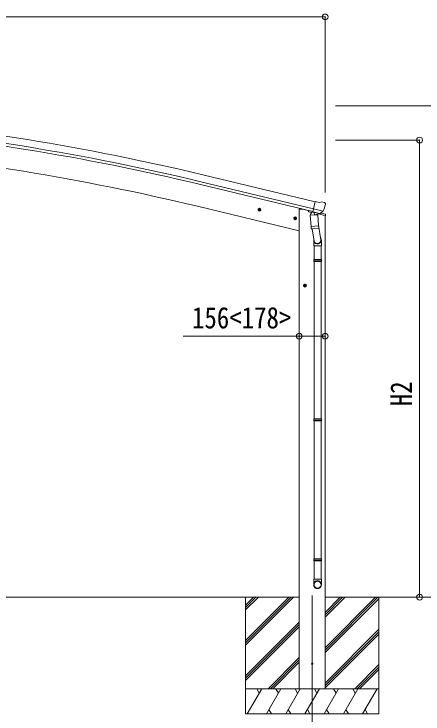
# Model space of a CAD drawing. Units: millimetres at full size; details may follow other scales. Extents: x -9783 to 9892, y -6828 to 6752.
# Drawn here: x -2348 to 108, y -1671 to 2533 of the extents above; entities that cross this region are included whole.
import ezdxf
from ezdxf.enums import TextEntityAlignment as Align

# ---------------------------------------------------------------- set-up
doc = ezdxf.new("R2010")
doc.units = ezdxf.units.MM
doc.header["$LTSCALE"] = 35
doc.header["$PDMODE"] = 32
doc.header["$PDSIZE"] = 35
for name, color, linetype, lineweight in [('0-0_0', 7, 'Continuous', 9), ('0-1_本体', 4, 'Continuous', 9), ('0-2_部品', 7, 'Continuous', 9), ('0-8_PARTS2', 2, 'Continuous', 9), ('0-A_寸法', 6, 'Continuous', 9)]:
    doc.layers.add(name, color=color, linetype=linetype, lineweight=lineweight)
doc.styles.add('ＭＳ ゴシック', font='')
doc.styles.get('ＭＳ ゴシック').set_extended_font_data('MS Gothic')

msp = doc.modelspace()

# ---------------------------------------------------------------- linework, layer by layer
at = {"layer": '0-0_0'}
for p, q in [((-7505.12, -968.88), (-636.16, -968.88)), ((-957.71, -968.88), (-957.71, -1668.88)), ((-957.71, -1229.61), (-696.98, -968.88)), ((-957.71, -1243.75), (-682.83, -968.88)), ((-957.71, -1257.89), (-668.69, -968.88)), ((-957.71, -1045.76), (-880.82, -968.88)), ((-957.71, -1031.62), (-894.97, -968.88)), ((-957.71, -1017.47), (-909.12, -968.89)), ((-909.12, -968.89), (-909.11, -968.88)), ((-479.96, -1088.51), (-360.32, -968.88)), ((-479.96, -1074.37), (-374.47, -968.88)), ((-479.96, -1060.23), (-388.61, -968.88)), ((-479.96, -1272.36), (-176.49, -968.89)), ((-479.96, -1286.5), (-162.34, -968.89)), ((-479.96, -1300.64), (-157.71, -978.39)), ((-479.46, -968.88), (-44.27, -968.88)), ((-157.71, -968.88), (-157.71, -1668.88)), ((-957.71, -1441.74), (-635.46, -1119.49)), ((-957.71, -1455.88), (-635.46, -1133.63)), ((-957.71, -1470.02), (-635.46, -1147.77)), ((-479.96, -1484.49), (-157.71, -1162.24)), ((-479.96, -1498.63), (-157.71, -1176.38)), ((-479.96, -1512.77), (-157.71, -1190.52)), ((-822.71, -1518.88), (-635.46, -1331.62)), ((-808.57, -1518.88), (-635.46, -1345.76)), ((-794.43, -1518.88), (-635.46, -1359.9)), ((-302.21, -1518.88), (-157.71, -1374.37)), ((-288.07, -1518.88), (-157.71, -1388.51)), ((-273.93, -1518.88), (-157.71, -1402.65)), ((-157.71, -1518.88), (-957.71, -1518.88)), ((-947.42, -1668.88), (-860.81, -1518.88)), ((-875.81, -1544.86), (-890.81, -1518.88)), ((-831.95, -1668.88), (-745.34, -1518.88)), ((-760.35, -1544.86), (-775.35, -1518.88)), ((-716.48, -1668.88), (-629.87, -1518.88)), ((-644.87, -1544.86), (-659.88, -1518.88)), ((-601.01, -1668.88), (-514.4, -1518.88)), ((-529.4, -1544.86), (-544.41, -1518.88)), ((-485.54, -1668.88), (-398.93, -1518.88)), ((-413.93, -1544.86), (-428.93, -1518.88)), ((-370.07, -1668.88), (-283.46, -1518.88)), ((-313.46, -1518.88), (-298.46, -1544.86)), ((-254.6, -1668.88), (-167.99, -1518.88)), ((-957.71, -1668.88), (-157.71, -1668.88)), ((-816.95, -1642.9), (-801.95, -1668.88)), ((-701.48, -1642.9), (-686.48, -1668.88)), ((-586.01, -1642.9), (-571.01, -1668.88)), ((-470.54, -1642.9), (-455.54, -1668.88)), ((-355.07, -1642.9), (-340.07, -1668.88)), ((-239.6, -1642.9), (-224.6, -1668.88))]:
    msp.add_line(p, q, dxfattribs=at)
at = {"layer": '0-1_本体'}
for p, q in [((-539.47, 1405.35), (-1215.16, 1567.3)), ((-549.56, 1363.37), (-1225.22, 1525.32)), ((-553.48, 1347.01), (-1229.15, 1508.96)), ((-634.96, 1231.12), (-1245.77, 1377.76)), ((-635.29, 1361.12), (-635.29, -1518.88)), ((-479.29, 1322.15), (-479.29, -1518.88))]:
    msp.add_line(p, q, dxfattribs=at)
msp.add_lwpolyline([(-635.29, 1361.12), (-615.29, 1361.12), (-581.45, 1353)], dxfattribs=at)
for centre, radius, start, end in [((-4587.92, -12503.95), 14469.82, 76.52099, 85.02099), ((-4587.92, -12503.95), 14409.82, 76.52099, 85.02099), ((-4587.92, -12503.95), 14426.65, 76.52099, 85.02099), ((-4605.33, -12617.05), 14392.42, 76.50111, 84.99887)]:
    msp.add_arc(centre, radius, start, end, dxfattribs=at)
at = {"layer": '0-2_部品'}
for p, q in [((-513.08, 1401.06), (-539.01, 1407.29)), ((-513.08, 1401.06), (-499.82, 1403.76)), ((-485.33, 1400.58), (-498.52, 1403.74)), ((-482.24, 1398.33), (-478.38, 1392.03)), ((-478.02, 1389.75), (-478.3, 1388.6)), ((-863.76, 1355.06), (-883.2, 1359.73)), ((-880.78, 1359.15), (-875.61, 1364.59)), ((-878.65, 1351.95), (-880.78, 1359.15)), ((-875.82, 1347.67), (-871.15, 1367.12)), ((-875.61, 1364.59), (-868.31, 1362.84)), ((-868.31, 1362.84), (-866.18, 1355.64)), ((-581.45, 1353.78), (-581.45, 1350.46)), ((-558.73, 1341.06), (-577.61, 1345.6)), ((-554.73, 1345.66), (-568.05, 1330.34)), ((-553.79, 1345.72), (-554.73, 1345.66)), ((-492.07, 1349.44), (-549.58, 1363.25)), ((-508.93, 1334.53), (-492.55, 1349.03)), ((-649.93, 1303.31), (-669.38, 1307.98)), ((-666.95, 1307.4), (-661.79, 1312.84)), ((-664.82, 1300.2), (-666.95, 1307.4)), ((-661.99, 1295.92), (-657.32, 1315.37)), ((-661.79, 1312.84), (-654.49, 1311.09)), ((-654.49, 1311.09), (-652.36, 1303.89)), ((-569.15, 1323.89), (-523.46, 1327.08)), ((-564.48, 1257.05), (-569.15, 1323.89)), ((-568.05, 1330.34), (-567.6, 1324)), ((-550.7, 1343.25), (-552.23, 1343.62)), ((-514, 1334.44), (-550.7, 1343.25)), ((-544.75, 1341.43), (-543.73, 1326.82)), ((-516.54, 1332.43), (-542.36, 1325.99)), ((-525.24, 1330.26), (-525.01, 1326.98)), ((-523.46, 1327.08), (-518.79, 1260.25)), ((-476.89, 1321.42), (-519.6, 1331.67)), ((-511.63, 1333.97), (-519.15, 1335.77)), ((-515.84, 1334.21), (-515.79, 1333.47)), ((-512.47, 1334.07), (-514, 1334.44)), ((-505.4, 1337.52), (-479.19, 1331.23)), ((-476.89, 1328.31), (-476.89, 1321.42)), ((-519.13, 1265.13), (-504.61, 1177.36)), ((-564.48, 1257.05), (-518.79, 1260.25)), ((-564.46, 1257.05), (-563.57, 1244.36)), ((-519.77, 1245.64), (-561.47, 1242.73)), ((-557.95, 1242.97), (-545.31, 1168.04)), ((-517.93, 1247.78), (-518.8, 1260.25)), ((-518.32, 1246.42), (-518.32, 1246.42)), ((-548.46, 1174.86), (-548.46, 1140.2)), ((-548.46, 1140.2), (-502.46, 1140.2)), ((-546.46, 1140.2), (-546.46, 1057.68)), ((-504.46, 1140.2), (-504.46, 1057.68)), ((-502.46, 1140.2), (-502.46, 1174.55)), ((-548.46, 1055.68), (-547.46, 1057.68)), ((-548.46, 1055.68), (-502.46, 1055.68)), ((-548.46, 1055.68), (-548.46, 1047.68)), ((-547.46, 1057.68), (-503.46, 1057.68)), ((-502.46, 1055.68), (-503.46, 1057.68)), ((-548.46, 1047.68), (-502.46, 1047.68)), ((-548.46, 1047.68), (-547.46, 1045.68)), ((-547.46, 1045.68), (-503.46, 1045.68)), ((-546.46, 1045.68), (-546.46, 101.49)), ((-504.46, 1045.68), (-504.46, 101.49)), ((-610.96, 901.62), (-590.96, 901.62)), ((-607.46, 905.37), (-600.96, 909.13)), ((-600.96, 891.62), (-600.96, 911.62)), ((-600.96, 909.13), (-594.46, 905.37)), ((-594.46, 897.87), (-600.96, 894.11)), ((-594.46, 905.37), (-594.46, 897.87)), ((-548.46, 99.49), (-547.46, 101.49)), ((-548.46, 99.49), (-502.46, 99.49)), ((-548.46, 99.49), (-548.46, 91.49)), ((-548.46, 91.49), (-502.46, 91.49)), ((-548.46, 91.49), (-547.46, 89.49)), ((-547.46, 101.49), (-503.46, 101.49)), ((-547.46, 89.49), (-503.46, 89.49)), ((-546.46, 89.49), (-546.46, -738.43)), ((-504.46, 89.49), (-504.46, -738.43)), ((-502.46, 99.49), (-503.46, 101.49)), ((-548.46, -740.43), (-547.46, -738.43)), ((-548.46, -740.43), (-502.46, -740.43)), ((-548.46, -740.43), (-548.46, -748.43)), ((-548.46, -748.43), (-502.46, -748.43)), ((-548.46, -748.43), (-547.46, -750.43)), ((-547.46, -738.43), (-503.46, -738.43)), ((-547.46, -750.43), (-503.46, -750.43)), ((-546.46, -750.43), (-546.46, -860.43)), ((-504.46, -750.43), (-504.46, -860.43)), ((-502.46, -740.43), (-503.46, -738.43)), ((-548.46, -894.58), (-548.46, -860.43)), ((-548.46, -860.43), (-502.46, -860.43)), ((-502.46, -894.58), (-502.46, -860.43))]:
    msp.add_line(p, q, dxfattribs=at)
for points in [[(-544.44, 1341.84), (-554.16, 1344.18), (-539.01, 1407.29)], [(-866.18, 1355.64), (-871.35, 1350.2), (-878.65, 1351.95)], [(-491.8, 1350.02), (-492.39, 1349.18), (-492.55, 1349.03)], [(-652.36, 1303.89), (-657.52, 1298.45), (-664.82, 1300.2)], [(-544.44, 1341.84), (-544.2, 1341.69), (-519.43, 1335.74), (-519.15, 1335.77)], [(-502.46, 1055.68), (-502.46, 1047.68), (-503.46, 1045.68)], [(-600.96, 894.11), (-607.46, 897.87), (-607.46, 905.37)], [(-502.46, 99.49), (-502.46, 91.49), (-503.46, 89.49)], [(-502.46, -740.43), (-502.46, -748.43), (-503.46, -750.43)]]:
    msp.add_lwpolyline(points, dxfattribs=at)
for centre, radius in [((-873.48, 1357.39), 8.5), ((-873.48, 1357.39), 7.7), ((-873.48, 1357.39), 6.5), ((-659.65, 1305.64), 8.5), ((-659.65, 1305.64), 7.7), ((-659.65, 1305.64), 6.5), ((-600.96, 901.62), 8.5), ((-600.96, 901.62), 7.7), ((-600.96, 901.62), 6.5)]:
    msp.add_circle(centre, radius, dxfattribs=at)
at = {"layer": '0-2_部品', "color": 4}
msp.add_circle((-557.21, -1368.88), 4.5, dxfattribs=at)
at = {"layer": '0-2_部品'}
for centre, radius, start, end in [((-499.22, 1400.82), 3, 76.5, 101.5), ((-675.1, 1435.85), 202.4, 334.90875, 346.5), ((-486.5, 1395.71), 5, 31.5, 76.5), ((-576.45, 1350.46), 5, 180, 256.5), ((-552.12, 1344.11), 0.5, 221.23754, 256.5), ((-545.35, 1341.35), 0.604, 7.79405, 79.40158), ((-542.71, 1326.97), 1.03, 188.03431, 289.96103), ((-516.78, 1333.4), 1, 284, 4), ((-515.34, 1334.25), 0.5, 76.5, 184), ((-512.35, 1334.56), 0.5, 256.5, 291.76246), ((-479.89, 1328.31), 3, 0, 76.5), ((-561.61, 1244.72), 2, 190.53157, 274), ((-519.91, 1247.64), 2, 274, 322.59038), ((-519.87, 1247.61), 1.95, 322.52234, 4.95983)]:
    msp.add_arc(centre, radius, start, end, dxfattribs=at)
for centre, major_axis, ratio, start_param, end_param in [((-480.94, 1390.46), (1.57, -2.57), 0.99628, 0.7835347, 1.5707963), ((-510.94, 1336.89), (0.73, -2.92), 0.997631, 5.8041905, 5.8929484), ((-510.97, 1337.02), (-2.63, 3.16), 0.650902, 2.1145521, 2.1873627), ((-510.91, 1336.79), (0.73, -2.92), 0.997631, 5.965759, 6.7621801), ((-525.46, 1174.86), (-23, 0), 0.996195, 6.0000678, 10.0103449), ((-525.46, 1174.86), (-21, 0), 0.996195, 0.3319459, 3.3482706), ((-525.46, -892.83), (23, 0), 0.996195, 6.2831853, 9.424778), ((-525.46, -894.58), (23, 0), 0.996195, 6.2831853, 9.424778), ((-525.46, -894.58), (0, -23.43), 0.981806, 4.712389, 7.8539816)]:
    msp.add_ellipse(centre, major_axis=major_axis, ratio=ratio, start_param=start_param, end_param=end_param, dxfattribs=at)
msp.add_ellipse((-525.46, -894.58), major_axis=(-21, 0), ratio=0.996195, dxfattribs=at)
at = {"layer": '0-8_PARTS2'}
msp.add_line((-557.21, -959.67), (-557.21, -1809.91), dxfattribs=at)
at = {"layer": '0-A_寸法'}
for p, q in [((-479.29, 2515.02), (-7661.29, 2515.02)), ((-479.29, 2515.02), (-479.29, 1460.2)), ((643.01, 1980.7), (-416.44, 1980.7)), ((87.99, 1775.8), (-416.44, 1775.8)), ((87.99, -968.88), (87.99, 1775.8)), ((-635.29, 597.89), (-1331.44, 597.89)), ((-635.29, 597.89), (-479.29, 597.89)), ((87.99, -968.88), (-416.44, -968.88)), ((643.01, -968.88), (87.99, -968.88))]:
    msp.add_line(p, q, dxfattribs=at)
for p in [(-479.29, 2515.02), (87.99, 1775.8), (-635.29, 597.89), (-479.29, 597.89), (87.99, -968.88)]:
    msp.add_point(p, dxfattribs=at)

# ---------------------------------------------------------------- texts
at = {"layer": '0-A_寸法', "color": 7, "style": 'ＭＳ ゴシック', "width": 0.85}
msp.add_text('156<178>', height=129, dxfattribs=at).set_placement((-1279.29, 605.89), align=Align.BOTTOM_LEFT)
msp.add_text('H2', height=129, rotation=90, dxfattribs=at).set_placement((79.99, 177.46), align=Align.BOTTOM_LEFT)

doc.saveas('drawing.dxf')
